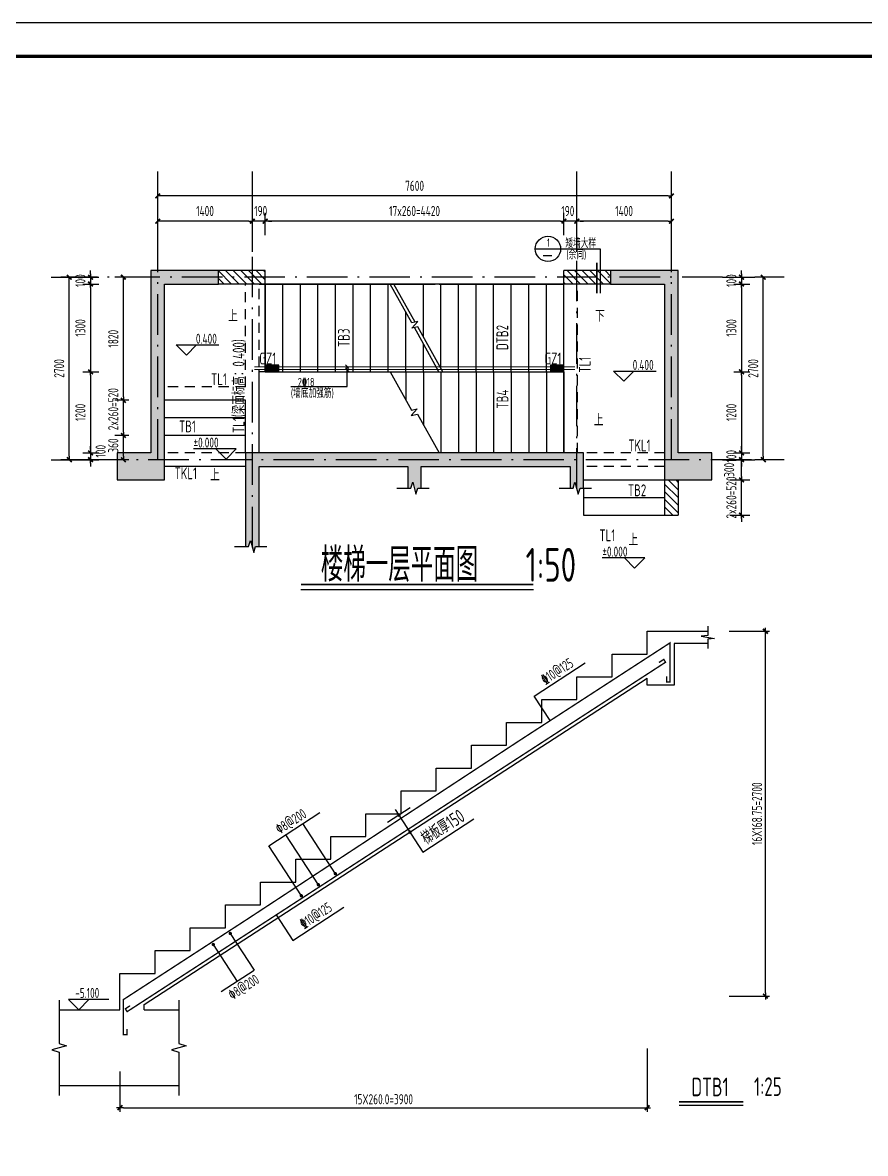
# Model space of a CAD drawing. Extents: x -144902 to 588294, y -160863 to 65494.
# Drawn here: x 229701 to 254640, y -133365 to -99900 of the extents above; entities that cross this region are included whole.
import ezdxf

# ---------------------------------------------------------------- set-up
doc = ezdxf.new("R2010")
doc.units = 0
doc.header["$LTSCALE"] = 100
for name, pattern in [('2', [18.5, 12, -3, 0.5, -3]), ('3', [5, 3, -2]), ('ACAD_ISO04W100', [30.5, 24, -3, 0.5, -3])]:
    doc.linetypes.add(name, pattern=pattern)
doc.layers.get('0').update_dxf_attribs({"linetype": 'CONTINUOUS'})
doc.layers.get('Defpoints').update_dxf_attribs({"linetype": 'CONTINUOUS'})
for name, color, linetype in [('1508', 2, 'CONTINUOUS'), ('AXIS', 3, 'CONTINUOUS'), ('DIM', 3, 'CONTINUOUS'), ('DIM_ELEV', 3, 'CONTINUOUS'), ('DIM_SYMB', 3, 'CONTINUOUS'), ('DOTE', 253, 'ACAD_ISO04W100'), ('FLR_STAIR', 53, 'CONTINUOUS'), ('GZ', 7, 'CONTINUOUS'), ('HATCH', 254, 'CONTINUOUS'), ('hatch1', 253, 'CONTINUOUS'), ('louti$0$stair', 2, 'CONTINUOUS'), ('STAIR', 2, 'CONTINUOUS'), ('TEXT', 7, 'CONTINUOUS'), ('tk', 7, 'CONTINUOUS'), ('支座钢筋', 1, 'CONTINUOUS'), ('梁', 4, 'CONTINUOUS'), ('梁虚线', 134, '3'), ('砼墙', 3, 'CONTINUOUS'), ('索引', 7, 'CONTINUOUS'), ('线脚', 7, 'CONTINUOUS')]:
    doc.layers.add(name, color=color, linetype=linetype)
doc.layers.add('PUB_TEXT', color=141, linetype='CONTINUOUS', lineweight=5)
doc.styles.get("Standard").update_dxf_attribs({"font": 'tssdeng.shx', "width": 0.7, "bigfont": 'tssdchn.shx'})
doc.styles.add('TCCAD_Dimension', font='Tssdeng.shx', dxfattribs={"width": 0.7, "bigfont": 'tssdchn.shx'})
doc.styles.add('TSSD_Dimension', font='Tssdeng.shx', dxfattribs={"width": 0.7, "bigfont": 'tssdchn.shx'})
doc.dimstyles.new('TCCAD_25_100', dxfattribs={"dimtxt": 300, "dimasz": 100, "dimexe": 125, "dimexo": 125, "dimgap": 100, "dimtad": 1, "dimdec": 0, "dimlfac": 0.25, "dimzin": 0, "dimdsep": 46, "dimtxsty": 'TCCAD_Dimension', "dimblk": '_TCDBK25_100', "dimcen": 0, "dimclrt": 7, "dimadec": 0, "dimazin": 0, "dimtfac": 1, "dimtdec": 0, "dimtix": 1, "dimtmove": 2, "dimatfit": 3, "dimfxl": 1, "dimtolj": 1, "dimtzin": 0, "dimarcsym": 0})
doc.dimstyles.new('TSSD_50_100', dxfattribs={"dimtxt": 300, "dimasz": 100, "dimexe": 250, "dimexo": 250, "dimgap": 150, "dimtad": 1, "dimdec": 0, "dimlfac": 0.5, "dimzin": 0, "dimdsep": 46, "dimtxsty": 'TSSD_Dimension', "dimblk": '_tsdbk', "dimcen": 0, "dimclrt": 7, "dimadec": 0, "dimazin": 0, "dimtfac": 1, "dimtdec": 0, "dimtix": 1, "dimtmove": 2, "dimatfit": 3, "dimldrblk": '_tsdbk', "dimfxl": 250, "dimtolj": 1, "dimtzin": 0, "dimarcsym": 0})

# ---------------------------------------------------------------- blocks, each defined once
blk = doc.blocks.new('_tsdbk')
blk.add_line((-1, 0), (0, 0))
at = {"const_width": 0.5}
blk.add_lwpolyline([(-0.7, -0.7), (0.7, 0.7)], dxfattribs=at)
blk = doc.blocks.new('*D1447')
at = {"layer": 'Defpoints', "color": 0}
for p in [(246100, -105776), (246100, -106441), (248900, -106441)]:
    blk.add_point(p, dxfattribs=at)
at = {"layer": 'DIM', "color": 0, "lineweight": -2}
for p, q in [((246100, -106191), (246100, -105526)), ((248900, -106191), (248900, -105526)), ((248800, -105776), (246200, -105776))]:
    blk.add_line(p, q, dxfattribs=at)
at = {"layer": 'DIM', "color": 0, "lineweight": -2, "xscale": 100, "yscale": 100, "zscale": 100, "rotation": 180}
blk.add_blockref('_tsdbk', (246100, -105776), dxfattribs=at)
at = {"layer": 'DIM', "color": 0, "lineweight": -2, "xscale": 100, "yscale": 100, "zscale": 100}
blk.add_blockref('_tsdbk', (248900, -105776), dxfattribs=at)
at = {"layer": 'DIM', "color": 7, "insert": (247500, -105476), "char_height": 300, "attachment_point": 5, "style": 'TSSD_Dimension'}
blk.add_mtext('\\A1;1400', dxfattribs=at)
blk = doc.blocks.new('*D1448')
at = {"layer": 'Defpoints', "color": 0}
for p in [(236880, -105776), (236880, -106441), (245720, -106441)]:
    blk.add_point(p, dxfattribs=at)
at = {"layer": 'DIM', "color": 0, "lineweight": -2}
for p, q in [((236880, -106191), (236880, -105526)), ((245720, -106191), (245720, -105526)), ((245620, -105776), (236980, -105776))]:
    blk.add_line(p, q, dxfattribs=at)
at = {"layer": 'DIM', "color": 0, "lineweight": -2, "xscale": 100, "yscale": 100, "zscale": 100, "rotation": 180}
blk.add_blockref('_tsdbk', (236880, -105776), dxfattribs=at)
at = {"layer": 'DIM', "color": 0, "lineweight": -2, "xscale": 100, "yscale": 100, "zscale": 100}
blk.add_blockref('_tsdbk', (245720, -105776), dxfattribs=at)
at = {"layer": 'DIM', "color": 7, "insert": (241300, -105476), "char_height": 300, "attachment_point": 5, "style": 'TSSD_Dimension'}
blk.add_mtext('\\A1;17x260=4420', dxfattribs=at)
blk = doc.blocks.new('*D1449')
at = {"layer": 'Defpoints', "color": 0}
for p in [(233700, -105776), (233700, -106441), (236500, -106441)]:
    blk.add_point(p, dxfattribs=at)
at = {"layer": 'DIM', "color": 0, "lineweight": -2}
for p, q in [((233700, -106191), (233700, -105526)), ((236500, -106191), (236500, -105526)), ((236400, -105776), (233800, -105776))]:
    blk.add_line(p, q, dxfattribs=at)
at = {"layer": 'DIM', "color": 0, "lineweight": -2, "xscale": 100, "yscale": 100, "zscale": 100, "rotation": 180}
blk.add_blockref('_tsdbk', (233700, -105776), dxfattribs=at)
at = {"layer": 'DIM', "color": 0, "lineweight": -2, "xscale": 100, "yscale": 100, "zscale": 100}
blk.add_blockref('_tsdbk', (236500, -105776), dxfattribs=at)
at = {"layer": 'DIM', "color": 7, "insert": (235100, -105476), "char_height": 300, "attachment_point": 5, "style": 'TSSD_Dimension'}
blk.add_mtext('\\A1;1400', dxfattribs=at)
blk = doc.blocks.new('*D1450')
at = {"layer": 'Defpoints', "color": 0}
for p in [(233700, -105030), (233700, -105695), (248900, -105695)]:
    blk.add_point(p, dxfattribs=at)
at = {"layer": 'DIM', "color": 0, "lineweight": -2}
for p, q in [((233700, -105445), (233700, -104780)), ((248800, -105030), (233800, -105030)), ((248900, -105445), (248900, -104780))]:
    blk.add_line(p, q, dxfattribs=at)
at = {"layer": 'DIM', "color": 0, "lineweight": -2, "xscale": 100, "yscale": 100, "zscale": 100, "rotation": 180}
blk.add_blockref('_tsdbk', (233700, -105030), dxfattribs=at)
at = {"layer": 'DIM', "color": 0, "lineweight": -2, "xscale": 100, "yscale": 100, "zscale": 100}
blk.add_blockref('_tsdbk', (248900, -105030), dxfattribs=at)
at = {"layer": 'DIM', "color": 7, "insert": (241300, -104730), "char_height": 300, "attachment_point": 5, "style": 'TSSD_Dimension'}
blk.add_mtext('\\A1;7600', dxfattribs=at)
blk = doc.blocks.new('*D1451')
at = {"layer": 'Defpoints', "color": 0}
for p in [(251620, -107435), (252486, -107435), (252486, -112835)]:
    blk.add_point(p, dxfattribs=at)
at = {"layer": 'DIM', "color": 0, "lineweight": -2}
for p, q in [((252236, -107435), (251370, -107435)), ((251620, -112735), (251620, -107535)), ((252236, -112835), (251370, -112835))]:
    blk.add_line(p, q, dxfattribs=at)
at = {"layer": 'DIM', "color": 0, "lineweight": -2, "xscale": 100, "yscale": 100, "zscale": 100}
for p, rotation in [((251620, -107435), 90), ((251620, -112835), 270)]:
    blk.add_blockref('_tsdbk', p, dxfattribs=dict(at, rotation=rotation))
at = {"layer": 'DIM', "color": 7, "insert": (251320, -110135), "char_height": 300, "attachment_point": 5, "rotation": 90, "style": 'TSSD_Dimension'}
blk.add_mtext('\\A1;2700', dxfattribs=at)
blk = doc.blocks.new('*D1452')
at = {"layer": 'Defpoints', "color": 0}
for p in [(245720, -105776), (245720, -106441), (246100, -106441)]:
    blk.add_point(p, dxfattribs=at)
at = {"layer": 'DIM', "color": 0, "lineweight": -2}
for p, q in [((245720, -106191), (245720, -105526)), ((246100, -106191), (246100, -105526)), ((245620, -105776), (245520, -105776)), ((246100, -105776), (245720, -105776)), ((246200, -105776), (246300, -105776))]:
    blk.add_line(p, q, dxfattribs=at)
at = {"layer": 'DIM', "color": 0, "lineweight": -2, "xscale": 100, "yscale": 100, "zscale": 100}
blk.add_blockref('_tsdbk', (245720, -105776), dxfattribs=at)
at = {"layer": 'DIM', "color": 0, "lineweight": -2, "xscale": 100, "yscale": 100, "zscale": 100, "rotation": 180}
blk.add_blockref('_tsdbk', (246100, -105776), dxfattribs=at)
at = {"layer": 'DIM', "color": 7, "insert": (245836, -105476), "char_height": 300, "attachment_point": 5, "style": 'TSSD_Dimension'}
blk.add_mtext('\\A1;190', dxfattribs=at)
blk = doc.blocks.new('*D1453')
at = {"layer": 'Defpoints', "color": 0}
for p in [(236499, -105776), (236499, -106441), (236880, -106441)]:
    blk.add_point(p, dxfattribs=at)
at = {"layer": 'DIM', "color": 0, "lineweight": -2}
for p, q in [((236499, -106191), (236499, -105526)), ((236880, -106191), (236880, -105526)), ((236399, -105776), (236299, -105776)), ((236880, -105776), (236499, -105776)), ((236980, -105776), (237080, -105776))]:
    blk.add_line(p, q, dxfattribs=at)
at = {"layer": 'DIM', "color": 0, "lineweight": -2, "xscale": 100, "yscale": 100, "zscale": 100}
blk.add_blockref('_tsdbk', (236499, -105776), dxfattribs=at)
at = {"layer": 'DIM', "color": 0, "lineweight": -2, "xscale": 100, "yscale": 100, "zscale": 100, "rotation": 180}
blk.add_blockref('_tsdbk', (236880, -105776), dxfattribs=at)
at = {"layer": 'DIM', "color": 7, "insert": (236747, -105476), "char_height": 300, "attachment_point": 5, "style": 'TSSD_Dimension'}
blk.add_mtext('\\A1;190', dxfattribs=at)
blk = doc.blocks.new('*D1454')
at = {"layer": 'Defpoints', "color": 0}
for p in [(250501, -107636), (250501, -110236), (250974, -110236)]:
    blk.add_point(p, dxfattribs=at)
at = {"layer": 'DIM', "color": 0, "lineweight": -2}
for p, q in [((250751, -107636), (251224, -107636)), ((250974, -107736), (250974, -110136)), ((250751, -110236), (251224, -110236))]:
    blk.add_line(p, q, dxfattribs=at)
at = {"layer": 'DIM', "color": 0, "lineweight": -2, "xscale": 100, "yscale": 100, "zscale": 100}
for p, rotation in [((250974, -107636), 90), ((250974, -110236), 270)]:
    blk.add_blockref('_tsdbk', p, dxfattribs=dict(at, rotation=rotation))
at = {"layer": 'DIM', "color": 7, "insert": (250674, -108936), "char_height": 300, "attachment_point": 5, "rotation": 90, "style": 'TSSD_Dimension'}
blk.add_mtext('\\A1;1300', dxfattribs=at)
blk = doc.blocks.new('*D1455')
at = {"layer": 'Defpoints', "color": 0}
for p in [(250501, -110236), (250501, -112635), (250974, -112635)]:
    blk.add_point(p, dxfattribs=at)
at = {"layer": 'DIM', "color": 0, "lineweight": -2}
for p, q in [((250751, -110236), (251224, -110236)), ((250974, -110336), (250974, -112535)), ((250751, -112635), (251224, -112635))]:
    blk.add_line(p, q, dxfattribs=at)
at = {"layer": 'DIM', "color": 0, "lineweight": -2, "xscale": 100, "yscale": 100, "zscale": 100}
for p, rotation in [((250974, -110236), 90), ((250974, -112635), 270)]:
    blk.add_blockref('_tsdbk', p, dxfattribs=dict(at, rotation=rotation))
at = {"layer": 'DIM', "color": 7, "insert": (250674, -111436), "char_height": 300, "attachment_point": 5, "rotation": 90, "style": 'TSSD_Dimension'}
blk.add_mtext('\\A1;1200', dxfattribs=at)
blk = doc.blocks.new('*D1456')
at = {"layer": 'Defpoints', "color": 0}
for p in [(250501, -112635), (250501, -112835), (250974, -112835)]:
    blk.add_point(p, dxfattribs=at)
at = {"layer": 'DIM', "color": 0, "lineweight": -2}
for p, q in [((250974, -112535), (250974, -112435)), ((250751, -112635), (251224, -112635)), ((250974, -112635), (250974, -112835)), ((250751, -112835), (251224, -112835)), ((250974, -112935), (250974, -113035))]:
    blk.add_line(p, q, dxfattribs=at)
at = {"layer": 'DIM', "color": 0, "lineweight": -2, "xscale": 100, "yscale": 100, "zscale": 100}
for p, rotation in [((250974, -112635), 270), ((250974, -112835), 90)]:
    blk.add_blockref('_tsdbk', p, dxfattribs=dict(at, rotation=rotation))
at = {"layer": 'DIM', "color": 7, "insert": (250674, -112735), "char_height": 300, "attachment_point": 5, "rotation": 90, "style": 'TSSD_Dimension'}
blk.add_mtext('\\A1;100', dxfattribs=at)
blk = doc.blocks.new('*D1457')
at = {"layer": 'Defpoints', "color": 0}
for p in [(250501, -107435), (250501, -107636), (250974, -107636)]:
    blk.add_point(p, dxfattribs=at)
at = {"layer": 'DIM', "color": 0, "lineweight": -2}
for p, q in [((250974, -107335), (250974, -107235)), ((250751, -107435), (251224, -107435)), ((250751, -107636), (251224, -107636)), ((250974, -107435), (250974, -107636)), ((250974, -107736), (250974, -107836))]:
    blk.add_line(p, q, dxfattribs=at)
at = {"layer": 'DIM', "color": 0, "lineweight": -2, "xscale": 100, "yscale": 100, "zscale": 100}
for p, rotation in [((250974, -107435), 270), ((250974, -107636), 90)]:
    blk.add_blockref('_tsdbk', p, dxfattribs=dict(at, rotation=rotation))
at = {"layer": 'DIM', "color": 7, "insert": (250674, -107535), "char_height": 300, "attachment_point": 5, "rotation": 90, "style": 'TSSD_Dimension'}
blk.add_mtext('\\A1;\\A1;100', dxfattribs=at)
blk = doc.blocks.new('*D1458')
at = {"layer": 'Defpoints', "color": 0}
for p in [(232683, -112116), (233098, -112116), (233098, -112835)]:
    blk.add_point(p, dxfattribs=at)
at = {"layer": 'DIM', "color": 0, "lineweight": -2}
for p, q in [((232848, -112116), (232433, -112116)), ((232683, -112735), (232683, -112216)), ((232848, -112835), (232433, -112835))]:
    blk.add_line(p, q, dxfattribs=at)
at = {"layer": 'DIM', "color": 0, "lineweight": -2, "xscale": 100, "yscale": 100, "zscale": 100}
for p, rotation in [((232683, -112116), 90), ((232683, -112835), 270)]:
    blk.add_blockref('_tsdbk', p, dxfattribs=dict(at, rotation=rotation))
at = {"layer": 'DIM', "color": 7, "insert": (232383, -112417), "char_height": 300, "attachment_point": 5, "rotation": 90, "style": 'TSSD_Dimension'}
blk.add_mtext('\\A1;360', dxfattribs=at)
blk = doc.blocks.new('*D1459')
at = {"layer": 'Defpoints', "color": 0}
for p in [(232683, -111076), (233098, -111076), (233098, -112116)]:
    blk.add_point(p, dxfattribs=at)
at = {"layer": 'DIM', "color": 0, "lineweight": -2}
for p, q in [((232848, -111076), (232433, -111076)), ((232683, -112016), (232683, -111176)), ((232848, -112116), (232433, -112116))]:
    blk.add_line(p, q, dxfattribs=at)
at = {"layer": 'DIM', "color": 0, "lineweight": -2, "xscale": 100, "yscale": 100, "zscale": 100}
for p, rotation in [((232683, -111076), 90), ((232683, -112116), 270)]:
    blk.add_blockref('_tsdbk', p, dxfattribs=dict(at, rotation=rotation))
at = {"layer": 'DIM', "color": 7, "insert": (232383, -111341), "char_height": 300, "attachment_point": 5, "rotation": 90, "style": 'TSSD_Dimension'}
blk.add_mtext('\\A1;2x260=520', dxfattribs=at)
blk = doc.blocks.new('*D1460')
at = {"layer": 'Defpoints', "color": 0}
for p in [(232683, -107435), (233098, -107435), (233098, -111076)]:
    blk.add_point(p, dxfattribs=at)
at = {"layer": 'DIM', "color": 0, "lineweight": -2}
for p, q in [((232848, -107435), (232433, -107435)), ((232683, -110976), (232683, -107535)), ((232848, -111076), (232433, -111076))]:
    blk.add_line(p, q, dxfattribs=at)
at = {"layer": 'DIM', "color": 0, "lineweight": -2, "xscale": 100, "yscale": 100, "zscale": 100}
for p, rotation in [((232683, -107435), 90), ((232683, -111076), 270)]:
    blk.add_blockref('_tsdbk', p, dxfattribs=dict(at, rotation=rotation))
at = {"layer": 'DIM', "color": 7, "insert": (232383, -109255), "char_height": 300, "attachment_point": 5, "rotation": 90, "style": 'TSSD_Dimension'}
blk.add_mtext('\\A1;1820', dxfattribs=at)
blk = doc.blocks.new('*D1461')
at = {"layer": 'Defpoints', "color": 0}
for p in [(231083, -107435), (231950, -107435), (231950, -112835)]:
    blk.add_point(p, dxfattribs=at)
at = {"layer": 'DIM', "color": 0, "lineweight": -2}
for p, q in [((231700, -107435), (230833, -107435)), ((231083, -112735), (231083, -107535)), ((231700, -112835), (230833, -112835))]:
    blk.add_line(p, q, dxfattribs=at)
at = {"layer": 'DIM', "color": 0, "lineweight": -2, "xscale": 100, "yscale": 100, "zscale": 100}
for p, rotation in [((231083, -107435), 90), ((231083, -112835), 270)]:
    blk.add_blockref('_tsdbk', p, dxfattribs=dict(at, rotation=rotation))
at = {"layer": 'DIM', "color": 7, "insert": (230783, -110135), "char_height": 300, "attachment_point": 5, "rotation": 90, "style": 'TSSD_Dimension'}
blk.add_mtext('\\A1;2700', dxfattribs=at)
blk = doc.blocks.new('*D1462')
at = {"layer": 'Defpoints', "color": 0}
for p in [(231238, -107636), (231238, -110236), (231711, -110236)]:
    blk.add_point(p, dxfattribs=at)
at = {"layer": 'DIM', "color": 0, "lineweight": -2}
for p, q in [((231488, -107636), (231961, -107636)), ((231711, -107736), (231711, -110136)), ((231488, -110236), (231961, -110236))]:
    blk.add_line(p, q, dxfattribs=at)
at = {"layer": 'DIM', "color": 0, "lineweight": -2, "xscale": 100, "yscale": 100, "zscale": 100}
for p, rotation in [((231711, -107636), 90), ((231711, -110236), 270)]:
    blk.add_blockref('_tsdbk', p, dxfattribs=dict(at, rotation=rotation))
at = {"layer": 'DIM', "color": 7, "insert": (231411, -108936), "char_height": 300, "attachment_point": 5, "rotation": 90, "style": 'TSSD_Dimension'}
blk.add_mtext('\\A1;1300', dxfattribs=at)
blk = doc.blocks.new('*D1463')
at = {"layer": 'Defpoints', "color": 0}
for p in [(231238, -110236), (231238, -112635), (231711, -112635)]:
    blk.add_point(p, dxfattribs=at)
at = {"layer": 'DIM', "color": 0, "lineweight": -2}
for p, q in [((231488, -110236), (231961, -110236)), ((231711, -110336), (231711, -112535)), ((231488, -112635), (231961, -112635))]:
    blk.add_line(p, q, dxfattribs=at)
at = {"layer": 'DIM', "color": 0, "lineweight": -2, "xscale": 100, "yscale": 100, "zscale": 100}
for p, rotation in [((231711, -110236), 90), ((231711, -112635), 270)]:
    blk.add_blockref('_tsdbk', p, dxfattribs=dict(at, rotation=rotation))
at = {"layer": 'DIM', "color": 7, "insert": (231411, -111436), "char_height": 300, "attachment_point": 5, "rotation": 90, "style": 'TSSD_Dimension'}
blk.add_mtext('\\A1;1200', dxfattribs=at)
blk = doc.blocks.new('*D1464')
at = {"layer": 'Defpoints', "color": 0}
for p in [(231238, -112635), (231238, -112835), (231711, -112835)]:
    blk.add_point(p, dxfattribs=at)
at = {"layer": 'DIM', "color": 0, "lineweight": -2}
for p, q in [((231711, -112535), (231711, -112435)), ((231488, -112635), (231961, -112635)), ((231711, -112635), (231711, -112835)), ((231488, -112835), (231961, -112835)), ((231711, -112935), (231711, -113035))]:
    blk.add_line(p, q, dxfattribs=at)
at = {"layer": 'DIM', "color": 0, "lineweight": -2, "xscale": 100, "yscale": 100, "zscale": 100}
for p, rotation in [((231711, -112635), 270), ((231711, -112835), 90)]:
    blk.add_blockref('_tsdbk', p, dxfattribs=dict(at, rotation=rotation))
at = {"layer": 'DIM', "color": 7, "insert": (232011, -112584), "char_height": 300, "attachment_point": 5, "rotation": 90, "style": 'TSSD_Dimension'}
blk.add_mtext('\\A1;100', dxfattribs=at)
blk = doc.blocks.new('*D1465')
at = {"layer": 'Defpoints', "color": 0}
for p in [(231238, -107435), (231238, -107636), (231711, -107636)]:
    blk.add_point(p, dxfattribs=at)
at = {"layer": 'DIM', "color": 0, "lineweight": -2}
for p, q in [((231711, -107335), (231711, -107235)), ((231488, -107435), (231961, -107435)), ((231488, -107636), (231961, -107636)), ((231711, -107435), (231711, -107636)), ((231711, -107736), (231711, -107836))]:
    blk.add_line(p, q, dxfattribs=at)
at = {"layer": 'DIM', "color": 0, "lineweight": -2, "xscale": 100, "yscale": 100, "zscale": 100}
for p, rotation in [((231711, -107435), 270), ((231711, -107636), 90)]:
    blk.add_blockref('_tsdbk', p, dxfattribs=dict(at, rotation=rotation))
at = {"layer": 'DIM', "color": 7, "insert": (231411, -107535), "char_height": 300, "attachment_point": 5, "rotation": 90, "style": 'TSSD_Dimension'}
blk.add_mtext('\\A1;\\A1;100', dxfattribs=at)
blk = doc.blocks.new('*D1466')
at = {"layer": 'Defpoints', "color": 0}
for p in [(250384, -113435), (250974, -113435), (250384, -114476)]:
    blk.add_point(p, dxfattribs=at)
at = {"layer": 'DIM', "color": 0, "lineweight": -2}
for p, q in [((250634, -113435), (251224, -113435)), ((250974, -113335), (250974, -113235)), ((250974, -114476), (250974, -113435)), ((250634, -114476), (251224, -114476)), ((250974, -114576), (250974, -114676))]:
    blk.add_line(p, q, dxfattribs=at)
at = {"layer": 'DIM', "color": 0, "lineweight": -2, "xscale": 100, "yscale": 100, "zscale": 100}
for p, rotation in [((250974, -113435), 270), ((250974, -114476), 90)]:
    blk.add_blockref('_tsdbk', p, dxfattribs=dict(at, rotation=rotation))
at = {"layer": 'DIM', "color": 7, "insert": (250674, -113956), "char_height": 300, "attachment_point": 5, "rotation": 90, "style": 'TSSD_Dimension'}
blk.add_mtext('\\A1;\\A1;2x260=520', dxfattribs=at)
blk = doc.blocks.new('*D1467')
at = {"layer": 'Defpoints', "color": 0}
for p in [(250384, -112835), (250974, -112835), (250384, -113435)]:
    blk.add_point(p, dxfattribs=at)
at = {"layer": 'DIM', "color": 0, "lineweight": -2}
for p, q in [((250634, -112835), (251224, -112835)), ((250974, -113335), (250974, -112935)), ((250634, -113435), (251224, -113435))]:
    blk.add_line(p, q, dxfattribs=at)
at = {"layer": 'DIM', "color": 0, "lineweight": -2, "xscale": 100, "yscale": 100, "zscale": 100}
for p, rotation in [((250974, -112835), 90), ((250974, -113435), 270)]:
    blk.add_blockref('_tsdbk', p, dxfattribs=dict(at, rotation=rotation))
at = {"layer": 'DIM', "color": 7, "insert": (250609, -113135), "char_height": 300, "attachment_point": 5, "rotation": 90, "style": 'TSSD_Dimension'}
blk.add_mtext('\\A1;300', dxfattribs=at)
blk = doc.blocks.new('A1tk')
at = {"layer": 'tk', "color": 5}
blk.add_lwpolyline([(0, 0), (0, 59400), (84100, 59400), (84100, 0)], close=True, dxfattribs=at)
at = {"layer": 'tk', "const_width": 100}
blk.add_lwpolyline([(2500, 1000), (83100, 1000), (83100, 58400), (2500, 58400)], close=True, dxfattribs=at)
blk = doc.blocks.new('_TCDBK25_100')
blk.add_line((-1, 0), (1, 0))
at = {"const_width": 0.5}
blk.add_lwpolyline([(-0.7, -0.7), (0.7, 0.7)], dxfattribs=at)
blk = doc.blocks.new('*D1423')
at = {"layer": 'Defpoints', "color": 0}
for p in [(250482, -117912), (251682, -117912), (250482, -128712)]:
    blk.add_point(p, dxfattribs=at)
at = {"layer": 'STAIR', "color": 0, "lineweight": -2}
for p, q in [((250607, -117912), (251807, -117912)), ((251682, -128612), (251682, -118012)), ((250607, -128712), (251807, -128712))]:
    blk.add_line(p, q, dxfattribs=at)
at = {"layer": 'STAIR', "color": 0, "lineweight": -2, "xscale": 100, "yscale": 100, "zscale": 100}
for p, rotation in [((251682, -117912), 90), ((251682, -128712), 270)]:
    blk.add_blockref('_TCDBK25_100', p, dxfattribs=dict(at, rotation=rotation))
at = {"layer": 'STAIR', "color": 7, "insert": (251432, -123312), "char_height": 300, "attachment_point": 5, "rotation": 90, "style": 'TCCAD_Dimension'}
blk.add_mtext('\\A1;16X168.75=2700', dxfattribs=at)
blk = doc.blocks.new('*D1424')
at = {"layer": 'Defpoints', "color": 0}
for p in [(248182, -130137), (232582, -130812), (248182, -132012)]:
    blk.add_point(p, dxfattribs=at)
at = {"layer": 'STAIR', "color": 0, "lineweight": -2}
for p, q in [((248182, -130262), (248182, -132137)), ((232582, -130937), (232582, -132137)), ((232682, -132012), (248082, -132012))]:
    blk.add_line(p, q, dxfattribs=at)
at = {"layer": 'STAIR', "color": 0, "lineweight": -2, "xscale": 100, "yscale": 100, "zscale": 100, "rotation": 180}
blk.add_blockref('_TCDBK25_100', (232582, -132012), dxfattribs=at)
at = {"layer": 'STAIR', "color": 0, "lineweight": -2, "xscale": 100, "yscale": 100, "zscale": 100}
blk.add_blockref('_TCDBK25_100', (248182, -132012), dxfattribs=at)
at = {"layer": 'STAIR', "color": 7, "insert": (240382, -131762), "char_height": 300, "attachment_point": 5, "style": 'TCCAD_Dimension'}
blk.add_mtext('\\A1;15X260.0=3900', dxfattribs=at)

msp = doc.modelspace()

# ---------------------------------------------------------------- hatches: boundary and pattern name
at = {"layer": 'HATCH'}
h = msp.add_hatch(color=256, dxfattribs=at)
h.paths.add_polyline_path([(248699.479, -112635.43), (248699.479, -113435.43), (250099.479, -113435.43), (250099.479, -112635.43), (249099.479, -112635.43), (249099.479, -107235.893), (247099.479, -107235.879), (247099.479, -107635.879), (248699.479, -107635.89)])
h.paths.add_polyline_path([(233499.457, -112635.436), (232499.46, -112635.436), (232499.46, -113435.436), (233899.457, -113435.436), (233899.457, -112635.436), (233899.457, -107635.741), (235499.451, -107635.806), (235499.466, -107235.806), (233499.457, -107235.724)])
for points in [[(236879.68, -110035.891), (236879.68, -110235.891), (237279.68, -110235.891), (237279.68, -110035.891)], [(245319.693, -110035.85), (245319.693, -110235.85), (245719.693, -110235.85), (245719.693, -110035.85)], [(246299.537, -112635.357), (246299.524, -113675.121), (246197.315, -113675.121), (246141.315, -113851.121), (246045.315, -113499.121), (245989.315, -113675.121), (245899.521, -113675.121), (245899.527, -113035.383), (241499.647, -113035.383), (241499.647, -113675.121), (241397.44, -113675.121), (241341.44, -113851.121), (241245.44, -113499.121), (241189.44, -113675.121), (241099.647, -113675.121), (241099.647, -113035.383), (236699.531, -113035.383), (236699.531, -115405.97), (236597.324, -115405.97), (236541.324, -115581.97), (236445.324, -115229.97), (236389.324, -115405.97), (236299.531, -115405.97), (236299.531, -112635.357), (241099.647, -112635.357)]]:
    msp.add_hatch(color=256, dxfattribs=at).paths.add_polyline_path(points)
at = {"layer": 'hatch1'}
h = msp.add_hatch(dxfattribs=at)
h.set_pattern_fill('ANSI31', color=256, scale=50, style=0)
h.set_pattern_definition([(135, (280155, 189792.91), (112.2532, 112.2532), [])])
h.paths.add_polyline_path([(247099.479, -107235.879), (247099.479, -107434.713), (246099.95, -107434.713), (246099.951, -107235.873)])
h.paths.add_polyline_path([(245719.479, -107434.713), (245719.479, -107235.871), (246099.951, -107235.873), (246099.95, -107434.713)])
h.paths.add_polyline_path([(246099.95, -107434.713), (246099.949, -107635.875), (245719.479, -107635.876), (245719.479, -107434.713)])
h.paths.add_polyline_path([(246099.949, -107635.875), (246099.95, -107434.713), (247099.479, -107434.713), (247099.479, -107635.872)])
h.paths.add_polyline_path([(235499.459, -107434.713), (235499.466, -107235.806), (236499.962, -107235.838), (236499.961, -107434.713)])
h.paths.add_polyline_path([(236879.479, -107235.849), (236879.479, -107434.713), (236499.961, -107434.713), (236499.962, -107235.838)])
h.paths.add_polyline_path([(236499.96, -107635.91), (236499.961, -107434.713), (236879.479, -107434.713), (236879.479, -107635.856), (236699.531, -107635.855), (236699.531, -107635.91)])
h.paths.add_polyline_path([(235499.451, -107635.911), (235499.459, -107434.713), (236499.961, -107434.713), (236499.96, -107635.91)])
h = msp.add_hatch(dxfattribs=at)
h.set_pattern_fill('ANSI31', color=256, scale=50, style=0)
h.set_pattern_definition([(135, (482904.54, 0), (112.2532, 112.2532), [])])
h.paths.add_polyline_path([(248699.755, -114475.874), (249099.753, -114475.874), (249099.766, -113435.43), (248699.766, -113435.43)])

# ---------------------------------------------------------------- linework, layer by layer
at = {"elevation": 0}
msp.add_lwpolyline([(244872.588, -106597.082), (246789.327, -106597.082), (246789.327, -107907.813)], dxfattribs=at)
msp.add_circle((245247.588, -106597.082, 0), 375)
at = {"layer": 'AXIS'}
for p, q in [((233699.874, -106683.818), (233699.874, -104306.063)), ((236499.965, -106683.817), (236499.965, -104306.062)), ((246099.963, -106683.73), (246099.963, -104305.975)), ((248899.874, -106683.743), (248899.874, -104305.987)), ((230549.992, -107434.713), (231502.37, -107434.713)), ((250414.347, -107434.713), (251366.725, -107434.713)), ((230549.992, -112835.187), (231502.37, -112835.187)), ((250414.347, -112835.187), (251366.725, -112835.187))]:
    msp.add_line(p, q, dxfattribs=at)
at = {"layer": 'DIM_ELEV'}
for p, q in [((234549.907, -109739.715), (234249.907, -109439.715)), ((234249.907, -109439.715), (235510.955, -109439.715)), ((234549.907, -109739.715), (234849.907, -109439.715)), ((247488.453, -110514.76), (247188.453, -110214.76)), ((247188.453, -110214.76), (248449.501, -110214.76)), ((247488.453, -110514.76), (247788.453, -110214.76)), ((236021.8, -112516.106), (234760.752, -112516.106)), ((235721.8, -112816.106), (235421.8, -112516.106)), ((235721.8, -112816.106), (236021.8, -112516.106)), ((248111.289, -115740.684), (246850.242, -115740.684)), ((247811.289, -116040.684), (247511.289, -115740.684)), ((247811.289, -116040.684), (248111.289, -115740.684)), ((231359.974, -129111.901), (231059.974, -128811.901)), ((232249.659, -128811.901), (231059.974, -128811.901)), ((231359.974, -129111.901), (231659.974, -128811.901))]:
    msp.add_line(p, q, dxfattribs=at)
at = {"layer": 'DIM_SYMB', "elevation": 0}
for points in [[(236078.165, -108835.832, 0, 0, 0), (240629.909, -108835.832, 80, 0, 0), (240929.909, -108835.832, 0, 0, 0)], [(246653.724, -108835.891, 0, 0, 0), (241969.747, -108835.891, 80, 0, 0), (241669.747, -108835.891, 0, 0, 0)], [(235099.784, -113382.144, 0, 0, 0), (235099.784, -110519.592, 80, 0, 0), (235099.784, -110219.592, 0, 0, 0)], [(246653.724, -111437.365, 0, 0, 0), (241969.747, -111437.365, 80, 0, 0), (241669.747, -111437.365, 0, 0, 0)], [(247499.723, -115296.197, 0, 0, 0), (247499.723, -112433.645, 80, 0, 0), (247499.723, -112133.645, 0, 0, 0)]]:
    msp.add_lwpolyline(points, format="xyseb", dxfattribs=at)
at = {"layer": 'DOTE', "color": 253, "linetype": '2'}
for p, q in [((246099.922, -113695.682), (246099.96, -105170.21)), ((233699.905, -112835.43), (233699.869, -105558.208)), ((248899.905, -112835.43), (248899.869, -105558.208)), ((236499.926, -115430.177), (236499.965, -106339.607)), ((250414.347, -107434.713), (231666.768, -107434.713)), ((251270.755, -112835.187), (231666.768, -112835.187))]:
    msp.add_line(p, q, dxfattribs=at)
at = {"layer": 'FLR_STAIR', "color": 2}
for p, q in [((236299.622, -112635.92), (236299.622, -111075.934)), ((236299.622, -111595.934, 0), (233899.783, -111595.934, 0)), ((236299.622, -112115.934, 0), (233899.783, -112115.934, 0))]:
    msp.add_line(p, q, dxfattribs=at)
at = {"layer": 'GZ', "color": 3, "elevation": 0}
for points in [[(236879.68, -110035.891), (236879.68, -110235.891), (237279.68, -110235.891), (237279.68, -110035.891)], [(245319.693, -110035.85), (245319.693, -110235.85), (245719.693, -110235.85), (245719.693, -110035.85)]]:
    msp.add_lwpolyline(points, close=True, dxfattribs=at)
at = {"layer": 'STAIR'}
for p, q in [((236879.479, -107635.855, 0), (241909.431, -107635.891, 0)), ((236879.68, -110235.891, 0), (236879.68, -107635.891, 0)), ((237399.68, -110235.891, 0), (237399.68, -107635.891, 0)), ((237919.68, -110235.891, 0), (237919.68, -107635.891, 0)), ((238439.68, -110235.891, 0), (238439.68, -107635.891, 0)), ((238959.68, -110235.891, 0), (238959.68, -107635.891, 0)), ((239479.68, -110235.891, 0), (239479.68, -107635.891, 0)), ((239999.68, -110235.891, 0), (239999.68, -107635.891, 0)), ((240519.68, -110235.891, 0), (240519.68, -107635.891, 0)), ((241215.513, -108787.401, 0), (240575.312, -107635.891, 0)), ((241315.934, -108762.228, 0), (240689.728, -107635.891, 0)), ((241559.479, -108265.339, 0), (241559.479, -107635.891, 0)), ((241559.68, -109200.647, 0), (241559.68, -107635.891, 0)), ((242023.847, -107635.891, 0), (245719.571, -107635.876)), ((242079.68, -110135.954, 0), (242079.68, -107635.891, 0)), ((242599.68, -110235.891, 0), (242599.68, -107635.891, 0)), ((243119.68, -110235.891, 0), (243119.68, -107635.891, 0)), ((243639.68, -110235.891, 0), (243639.68, -107635.891, 0)), ((244159.68, -110235.891, 0), (244159.68, -107635.891, 0)), ((244679.68, -110235.891, 0), (244679.68, -107635.891, 0)), ((245199.68, -110235.891, 0), (245199.68, -107635.891, 0)), ((245719.68, -111435.891, 0), (245719.68, -107635.891, 0)), ((241039.68, -110235.891, 0), (241039.68, -108471.135, 0)), ((241396.672, -108741.989, 0), (241215.513, -108787.401, 0)), ((241220.468, -108945.209, 0), (241396.672, -108741.989, 0)), ((241393.544, -108901.823, 0), (241220.468, -108945.209, 0)), ((242020.826, -110235.891, 0), (241293.123, -108926.996, 0)), ((242135.242, -110235.891, 0), (241393.544, -108901.823, 0)), ((241559.68, -110235.891, 0), (241559.68, -109406.443, 0)), ((236879.68, -110235.891), (240689.611, -110235.891, 0)), ((240575.195, -110235.891, 0), (241205.699, -111369.959, 0)), ((240689.611, -110235.891, 0), (245719.563, -110235.891, 0)), ((241039.563, -110235.891, 0), (241039.563, -111071.135, 0)), ((241559.563, -110235.891, 0), (241559.563, -111800.647, 0)), ((242079.563, -110235.891, 0), (242079.563, -112635.891, 0)), ((242599.563, -110235.891, 0), (242599.563, -112635.891, 0)), ((243119.563, -110235.891, 0), (243119.563, -112635.891, 0)), ((243639.563, -110235.891, 0), (243639.563, -112635.891, 0)), ((244159.563, -110235.891, 0), (244159.563, -112635.891, 0)), ((244679.563, -110235.891, 0), (244679.563, -112635.891, 0)), ((245199.563, -110235.891, 0), (245199.563, -112635.891, 0)), ((245719.563, -110235.891, 0), (245719.563, -112635.891, 0)), ((241378.776, -111326.573, 0), (241202.571, -111529.793, 0)), ((241205.699, -111369.959, 0), (241378.776, -111326.573, 0)), ((241202.571, -111529.793, 0), (241383.73, -111484.381, 0)), ((241383.73, -111484.381, 0), (242023.931, -112635.891, 0)), ((248182.16, -118586.901), (248182.16, -117911.901)), ((248182.16, -117911.901), (249982.16, -117911.901)), ((249982.16, -118271.901), (248982.16, -118271.901)), ((248982.16, -118271.901), (248982.16, -119511.901)), ((247142.16, -119261.901), (247142.16, -118586.901)), ((247142.16, -118586.901), (248182.16, -118586.901)), ((233301.92, -128960.046), (248182.16, -119302.198)), ((246102.16, -119936.901), (246102.16, -119261.901)), ((246102.16, -119261.901), (247142.16, -119261.901)), ((248182.16, -119511.901), (248182.16, -119302.198)), ((248982.16, -119511.901), (248182.16, -119511.901)), ((245062.16, -120611.901), (245062.16, -119936.901)), ((245062.16, -119936.901), (246102.16, -119936.901)), ((244022.16, -121286.901), (244022.16, -120611.901)), ((244022.16, -120611.901), (245062.16, -120611.901)), ((242982.16, -121961.901), (242982.16, -121286.901)), ((242982.16, -121286.901), (244022.16, -121286.901)), ((241942.16, -122636.901), (241942.16, -121961.901)), ((241942.16, -121961.901), (242982.16, -121961.901)), ((240902.16, -123311.901), (240902.16, -122636.901)), ((240902.16, -122636.901), (241942.16, -122636.901)), ((241171.032, -123137.393), (240499.983, -123572.93)), ((239862.16, -123986.901), (239862.16, -123311.901)), ((239862.16, -123311.901), (240902.16, -123311.901)), ((238956.183, -125087.545), (237994.627, -123606.037)), ((238452.896, -125414.198), (237491.34, -123932.689)), ((238822.16, -124661.901), (238822.16, -123986.901)), ((238822.16, -123986.901), (239862.16, -123986.901)), ((237782.16, -125336.901), (237782.16, -124661.901)), ((237782.16, -124661.901), (238822.16, -124661.901)), ((236742.16, -126011.901), (236742.16, -125336.901)), ((236742.16, -125336.901), (237782.16, -125336.901)), ((235702.16, -126686.901), (235702.16, -126011.901)), ((235702.16, -126011.901), (236742.16, -126011.901)), ((234662.16, -127361.901), (234662.16, -126686.901)), ((234662.16, -126686.901), (235702.16, -126686.901)), ((235844.931, -126856.513), (236552.678, -127946.969)), ((233622.16, -128036.901), (233622.16, -127361.901)), ((233622.16, -127361.901), (234662.16, -127361.901)), ((235341.644, -127183.166), (236049.391, -128273.621)), ((232582.16, -129111.901), (232582.16, -128036.901)), ((232582.16, -128036.901), (233622.16, -128036.901)), ((235579.147, -128578.828), (236552.678, -127946.969)), ((230782.16, -129111.901), (232582.16, -129111.901)), ((233301.92, -129111.901), (233301.92, -128960.046)), ((233301.92, -129111.901), (234322.175, -129111.901)), ((234322.175, -131370.156), (230782.16, -131370.156))]:
    msp.add_line(p, q, dxfattribs=at)
at = {"layer": 'STAIR', "color": 2}
for p, q in [((246299.68, -113435.874, 0), (248699.766, -113435.874, 0)), ((246299.524, -113675.121), (246299.524, -114475.874, 0)), ((246299.68, -113955.874, 0), (248699.766, -113955.874, 0)), ((246299.524, -114475.874, 0), (249099.753, -114475.874, 0))]:
    msp.add_line(p, q, dxfattribs=at)
at = {"layer": 'STAIR', "color": 4}
msp.add_line((249126.979, -131938.383), (251026.979, -131938.383), dxfattribs=at)
at = {"layer": 'STAIR'}
for points in [[(249982.16, -117761.901), (249982.16, -118034.901), (249783.738, -118059.968), (250178.813, -118122.541), (249980.39, -118147.608), (249980.39, -118420.608)], [(245312.661, -120557.535), (244841.084, -119830.958), (246350.945, -118850.999)], [(237949.609, -125740.85), (236988.053, -124259.342), (238497.915, -123279.384)], [(240726.623, -123187.399), (241543.255, -124445.617), (243053.117, -123465.659)], [(237207.718, -126305.817), (237697.697, -127060.748), (239207.559, -126080.79)], [(230782.16, -128831.901), (230782.16, -130111.029), (231002.16, -130181.029), (230562.16, -130301.029), (230782.16, -130371.029), (230782.16, -131650.156)], [(234322.175, -128831.901), (234322.175, -130111.029), (234542.175, -130181.029), (234102.175, -130301.029), (234322.175, -130371.029), (234322.175, -131650.156)]]:
    msp.add_lwpolyline(points, dxfattribs=at)
at = {"layer": 'STAIR', "color": 2, "const_width": 40}
msp.add_lwpolyline([(248757.718, -119246.656), (248757.718, -119416.656), (248857.718, -119416.656), (248857.718, -118256.656), (244426.396, -121132.755), (236304.664, -126462.755), (232685.454, -128811.762), (232685.454, -129849.637), (232785.454, -129849.637), (232785.454, -129679.637)], dxfattribs=at)
at = {"layer": 'STAIR', "const_width": 40}
msp.add_lwpolyline([(232882.656, -128993.733), (232740.058, -129086.284), (232794.5, -129170.166), (248727.718, -118828.894), (248673.276, -118745.013), (248530.678, -118837.564)], dxfattribs=at)
at = {"layer": 'STAIR', "const_width": 50}
for points in [[(240810.508, -123355.161, 1), (240860.508, -123355.161, 1)], [(241137.16, -123858.448, 1), (241187.16, -123858.448, 1)], [(238931.183, -125087.545, 1), (238981.183, -125087.545, 1)], [(238427.896, -125414.198, 1), (238477.896, -125414.198, 1)], [(237924.609, -125740.85, 1), (237974.609, -125740.85, 1)], [(235819.931, -126856.513, 1), (235869.931, -126856.513, 1)], [(235316.644, -127183.166, 1), (235366.644, -127183.166, 1)]]:
    msp.add_lwpolyline(points, format="xyb", close=True, dxfattribs=at)
at = {"layer": 'STAIR', "color": 4, "const_width": 50}
msp.add_lwpolyline([(249126.979, -131838.383), (251026.979, -131838.383)], dxfattribs=at)
at = {"layer": 'TEXT', "const_width": 40}
msp.add_lwpolyline([(237937.048, -116528.774), (244816.69, -116528.774)], dxfattribs=at)
at = {"layer": 'TEXT'}
msp.add_lwpolyline([(237937.048, -116673.548), (244816.69, -116673.548)], dxfattribs=at)
at = {"layer": '支座钢筋'}
for p, q in [((239253.428, -110027.82, 0), (239358.474, -110139.256, 0)), ((239305.951, -110668.183, 0), (239305.951, -110083.538, 0)), ((239253.428, -110115.897, 0), (239358.474, -110227.333, 0)), ((237641.376, -110668.183, 0), (239305.951, -110668.183, 0))]:
    msp.add_line(p, q, dxfattribs=at)
at = {"layer": '支座钢筋', "const_width": 30, "elevation": 0}
for points in [[(236560.778, -110083.538), (246044.52, -110083.538)], [(236556.799, -110170.106), (246043.661, -110170.106)]]:
    msp.add_lwpolyline(points, dxfattribs=at)
at = {"layer": '梁'}
for p, q in [((236879.479, -107235.849), (235499.466, -107235.806)), ((236879.479, -107635.891, 0), (236879.479, -107235.849)), ((245719.479, -107635.891, 0), (245719.479, -107235.87)), ((247099.479, -107235.879), (245719.479, -107235.871)), ((236879.479, -107635.91, 0), (235499.451, -107635.911)), ((245719.571, -107635.876), (236879.587, -107635.906)), ((245719.563, -112635.891, 0), (245719.563, -107636.294, 0)), ((247099.479, -107635.872), (245719.571, -107635.876)), ((236699.622, -112635.45), (236699.622, -110170.106)), ((236299.622, -111075.934, 0), (233899.783, -111075.934, 0)), ((236299.531, -113035.334), (233899.457, -113035.049)), ((248699.766, -113435.874, 0), (248699.755, -114475.874, 0)), ((249099.766, -113435.874, 0), (249099.753, -114475.874, 0))]:
    msp.add_line(p, q, dxfattribs=at)
at = {"layer": '梁虚线'}
for p, q in [((236299.622, -110675.934), (236299.622, -107635.877)), ((236699.622, -110083.538), (236699.622, -107635.872)), ((246119.563, -112636.244, 0), (246119.563, -107636.347, 0)), ((236299.786, -110675.934, 0), (233899.783, -110675.934, 0)), ((236299.531, -112635.357), (233899.457, -112635.049)), ((248699.479, -112634.946), (246299.537, -112635.357)), ((248699.479, -113034.946), (246299.534, -113035.323))]:
    msp.add_line(p, q, dxfattribs=at)
at = {"layer": '砼墙'}
for points in [[(233899.457, -113435.436), (233899.457, -112635.436), (233899.457, -107635.741), (235499.451, -107635.806), (235499.466, -107235.806), (233499.457, -107235.724), (233499.457, -112635.436), (232499.46, -112635.436), (232499.46, -113435.436)], [(250099.479, -113435.43), (250099.479, -112635.43), (249099.479, -112635.43), (249099.479, -107235.893), (247099.479, -107235.879), (247099.479, -107635.879), (248699.479, -107635.89), (248699.479, -112635.43), (248699.479, -113435.43)]]:
    msp.add_lwpolyline(points, close=True, dxfattribs=at)
for points in [[(246299.524, -113675.121), (246299.537, -112635.357), (241099.647, -112635.357), (236299.531, -112635.357), (236299.531, -115405.97)], [(236699.531, -115405.97), (236699.531, -113035.383), (241099.647, -113035.383), (241099.647, -113675.121)], [(241499.647, -113675.121), (241499.647, -113035.383), (245899.527, -113035.383), (245899.521, -113675.121)], [(240775.205, -113675.121), (241189.44, -113675.121), (241245.44, -113499.121), (241341.44, -113851.121), (241397.44, -113675.121), (241732.519, -113675.121)], [(245575.079, -113675.121), (245989.315, -113675.121), (246045.315, -113499.121), (246141.315, -113851.121), (246197.315, -113675.121), (246532.393, -113675.121)], [(235975.089, -115405.97), (236389.324, -115405.97), (236445.324, -115229.97), (236541.324, -115581.97), (236597.324, -115405.97), (236932.403, -115405.97)]]:
    msp.add_lwpolyline(points, dxfattribs=at)
at = {"layer": '索引', "ltscale": 5}
msp.add_line((245357.976, -106798.078), (245105.796, -106798.078), dxfattribs=at)
at = {"layer": '索引', "ltscale": 5, "const_width": 50}
msp.add_lwpolyline([(246695.967, -107910.763), (246695.997, -107009.21)], dxfattribs=at)
at = {"layer": '线脚', "color": 6}
msp.add_lwpolyline([(236699.622, -107635.891), (236879.68, -107635.891), (236879.68, -110235.891), (236699.622, -110235.891)], dxfattribs=at)

# ---------------------------------------------------------------- block references
at = {"layer": '1508'}
msp.add_blockref('A1tk', (203541.688, -159300.016), dxfattribs=at)

# ---------------------------------------------------------------- texts
at = {"layer": 'DIM_SYMB', "color": 7, "width": 0.7}
for p in [(235787.637, -108755.234, 0), (235253.756, -113461.992), (247632.637, -115378.15)]:
    msp.add_text('上', height=350, rotation=359.9954186, dxfattribs=at).set_placement(p)
for s, p in [('下', (246643.711, -108755.66, 0)), ('上', (246603.248, -111833.664))]:
    msp.add_text(s, height=350, dxfattribs=at).set_placement(p)
at = {"layer": 'louti$0$stair', "color": 4, "width": 0.7}
for s, p in [('TB3', (239380.352, -109500.263)), ('DTB2', (244070.773, -109592.077)), ('TL1(梁面标高：0.400)', (236267.894, -112045.873)), ('TL1', (246513.615, -110256.763)), ('TB4', (244076.364, -111320.76))]:
    msp.add_text(s, height=350, rotation=90, dxfattribs=at).set_placement(p)
for s, p in [('TL1', (235278.214, -110628.794)), ('TB1', (234328.432, -112025.517)), ('TKL1', (247622.275, -112588.007)), ('TKL1', (234198.384, -113413.148)), ('TB2', (247612.695, -113916.032)), ('TL1', (246768.474, -115248.639))]:
    msp.add_text(s, height=350, dxfattribs=at).set_placement(p)
at = {"layer": 'PUB_TEXT'}
for s, width, p in [('0.400', 0.705882, (234828.379, -109404.597)), ('0.400', 0.705882, (247753.479, -110178.878)), ('%%P0.000', 0.705882, (234756.876, -112476.526)), ('%%P0.000', 0.705882, (246855.705, -115705.566)), ('-5.100', 0.7, (231259.352, -128765.179))]:
    msp.add_text(s, height=297.5, dxfattribs=dict(at, width=width)).set_placement(p)
at = {"layer": 'STAIR', "width": 0.7}
for s, height, p in [('%%13210@125', 300, (245164.107, -119502.087)), ('%%1308@200', 300, (237311.076, -123930.471)), ('梯板厚150', 400, (241656.575, -124252.851)), ('%%13210@125', 300, (238020.721, -126731.877)), ('%%1308@200', 300, (235911.868, -128834.02))]:
    msp.add_text(s, height=height, rotation=32.985121, dxfattribs=at).set_placement(p)
at = {"layer": 'STAIR', "color": 4, "width": 0.7}
for s, p in [('DTB1', (249493.419, -131674.186)), ('1:25', (251343.655, -131665.524))]:
    msp.add_text(s, height=550, dxfattribs=at).set_placement(p)
at = {"layer": 'TEXT', "color": 3, "ltscale": 99, "width": 0.7}
for p in [(236704.664, -110017.299, 0), (245144.676, -110017.259, 0)]:
    msp.add_text('GZ1', height=350, dxfattribs=at).set_placement(p)
at = {"layer": 'TEXT', "text_generation_flag": 6, "width": 0.7}
for s, p in [('楼梯一层平面图', (238525.321, -116441.892)), ('1:50', (244585.527, -116446.75))]:
    msp.add_text(s, height=1000, rotation=180, dxfattribs=at).set_placement(p)
at = {"layer": '支座钢筋', "width": 0.7}
for s, p in [('2%%13218', (237844.246, -110663.039, 0)), ('(墙底加强筋)', (237638.958, -111000.534, 0))]:
    msp.add_text(s, height=250, dxfattribs=at).set_placement(p)
at = {"layer": '索引', "ltscale": 5}
for s, width, p in [('1', 0.6, (245218.355, -106538.274)), ('矮墙大样', 0.7, (245761.218, -106567.044)), ('(余同)', 0.7, (245792.192, -106899.446))]:
    msp.add_text(s, height=250, dxfattribs=dict(at, width=width)).set_placement(p)

# ---------------------------------------------------------------- dimensions: what is measured, and where the dimension line sits
at = {"layer": 'DIM'}
for p1, p2, distance, picture, middle in [((248899.873, -105695.161), (233699.874, -105695.161), -664.984, '*D1450', (241299.874, -104730.177)), ((236499.968, -106441.335), (233700.058, -106441.335), -664.984, '*D1449', (235100.013, -105476.351)), ((248899.873, -106441.335), (246099.963, -106441.335), -664.984, '*D1447', (247499.918, -105476.351)), ((231949.782, -112835.187), (231949.782, -107434.713), 866.871, '*D1461', (230782.911, -110134.95)), ((252486.477, -112835.187), (252486.477, -107434.713), 866.871, '*D1451', (251319.606, -110134.95))]:
    dim = msp.add_aligned_dim(p1=p1, p2=p2, distance=distance, dimstyle='TSSD_50_100', dxfattribs=at)
    dim.commit()
    dim.dimension.update_dxf_attribs({"geometry": picture, "text_midpoint": middle})
for base, p1, p2, angle, picture, middle, dimtype in [((236499.195, -105776.351), (236879.587, -106441.335), (236499.195, -106441.335), 180, '*D1453', (236747.14, -105476.351), 161), ((245719.571, -105776.351), (246099.963, -106441.335), (245719.571, -106441.335), 180, '*D1452', (245836.211, -105476.351), 161), ((232682.62, -112115.934), (233098.159, -112835.187), (233098.159, -112115.934), 90, '*D1458', (232382.62, -112416.519), 161), ((231711.486, -112835.187), (231237.574, -112635.462), (231237.574, -112835.187), 90, '*D1464', (232011.486, -112583.606), 160), ((250974.421, -112835.187), (250384.13, -113435.436), (250384.13, -112835.187), 270, '*D1467', (250608.808, -113135.312), 160)]:
    dim = msp.add_linear_dim(base=base, p1=p1, p2=p2, angle=angle, dimstyle='TSSD_50_100', dxfattribs=at)
    dim.commit()
    dim.dimension.update_dxf_attribs({"geometry": picture, "text_midpoint": middle, "dimtype": dimtype})
for base, p1, p2, angle, text, picture, middle in [((236879.587, -105776.351), (245719.571, -106441.335), (236879.587, -106441.335), 0, '17x260=<>', '*D1448', (241299.579, -105476.351)), ((231711.486, -107635.89), (231237.574, -107434.713), (231237.574, -107635.89), 90, '\\A1;100', '*D1465', (231411.486, -107535.301)), ((232682.62, -107434.713), (233098.159, -111075.934), (233098.159, -107434.713), 270, '1820', '*D1460', (232382.62, -109255.323)), ((250974.421, -107635.89), (250500.51, -107434.713), (250500.51, -107635.89), 90, '\\A1;100', '*D1457', (250674.421, -107535.301))]:
    dim = msp.add_linear_dim(base=base, p1=p1, p2=p2, angle=angle, text=text, dimstyle='TSSD_50_100', dxfattribs=at)
    dim.commit()
    dim.dimension.update_dxf_attribs({"geometry": picture, "text_midpoint": middle})
for base, p1, p2, picture, middle in [((231711.486, -110235.891), (231237.574, -107635.89), (231237.574, -110235.891), '*D1462', (231411.486, -108935.89)), ((250974.421, -110235.891), (250500.51, -107635.89), (250500.51, -110235.891), '*D1454', (250674.421, -108935.89)), ((231711.486, -112635.462), (231237.574, -110235.891), (231237.574, -112635.462), '*D1463', (231411.486, -111435.676)), ((250974.421, -112635.462), (250500.51, -110235.891), (250500.51, -112635.462), '*D1455', (250674.421, -111435.676)), ((250974.421, -112835.187), (250500.51, -112635.462), (250500.51, -112835.187), '*D1456', (250674.421, -112735.325))]:
    dim = msp.add_linear_dim(base=base, p1=p1, p2=p2, angle=90, dimstyle='TSSD_50_100', dxfattribs=at)
    dim.commit()
    dim.dimension.update_dxf_attribs({"geometry": picture, "text_midpoint": middle})
dim = msp.add_linear_dim(base=(232682.62, -111075.934), p1=(233098.159, -112115.934), p2=(233098.159, -111075.934), angle=270, text='2x260=<>', dimstyle='TSSD_50_100', dxfattribs=at)
dim.commit()
dim.dimension.update_dxf_attribs({"geometry": '*D1459', "text_midpoint": (232382.62, -111341.426), "dimtype": 160})
dim = msp.add_aligned_dim(p1=(250384.13, -114475.874), p2=(250384.13, -113435.436), distance=-590.291, text='\\A1;2x260=520', dimstyle='TSSD_50_100', dxfattribs=at)
dim.commit()
dim.dimension.update_dxf_attribs({"geometry": '*D1466', "text_midpoint": (250674.421, -113955.655)})
at = {"layer": 'STAIR'}
dim = msp.add_linear_dim(base=(251682.16, -117911.901), p1=(250482.16, -128711.901), p2=(250482.16, -117911.901), angle=90, text='16X168.75=2700', dimstyle='TCCAD_25_100', dxfattribs=at)
dim.commit()
dim.dimension.update_dxf_attribs({"geometry": '*D1423', "text_midpoint": (251432.16, -123311.901)})
dim = msp.add_linear_dim(base=(248182.16, -132011.901), p1=(232582.16, -130811.901), p2=(248182.16, -130136.901), text='15X260.0=3900', dimstyle='TCCAD_25_100', dxfattribs=at)
dim.commit()
dim.dimension.update_dxf_attribs({"geometry": '*D1424', "text_midpoint": (240382.16, -131761.901)})

doc.saveas('drawing.dxf')
